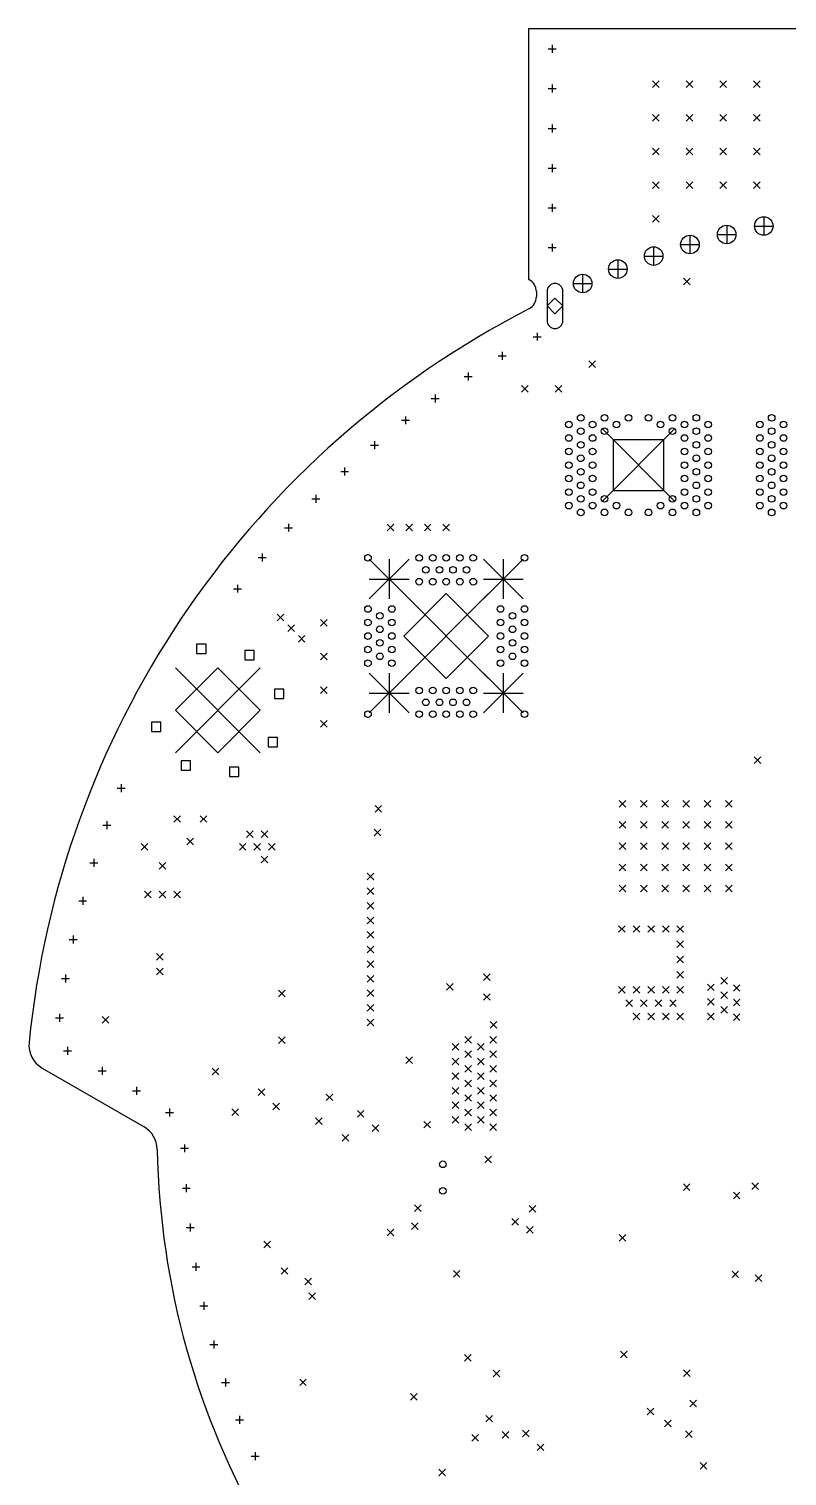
# Model space of a CAD drawing. Extents: x -2 to 70, y -33 to 77.
# Drawn here: x 0.2 to 28.8, y 22.1 to 76.7 of the extents above; entities that cross this region are included whole.
import ezdxf

# ---------------------------------------------------------------- set-up
doc = ezdxf.new("R2010")
doc.units = 0
doc.layers.add('BLACK', color=7, linetype='CONTINUOUS')

msp = doc.modelspace()

# ---------------------------------------------------------------- linework, layer by layer
at = {"layer": 'BLACK', "linetype": 'CONTINUOUS'}
for p, q in [((51.0004, 76.6999), (19.0004, 76.6999)), ((19.0004, 76.6999), (19.0004, 67.2558)), ((19.75, 75.95), (20.05, 75.95)), ((19.9, 76.1), (19.9, 75.8)), ((19.75, 74.45), (20.05, 74.45)), ((19.9, 74.6), (19.9, 74.3)), ((23.6754, 74.7449), (23.9254, 74.4949)), ((23.9254, 74.7449), (23.6754, 74.4949)), ((24.9454, 74.7449), (25.1954, 74.4949)), ((25.1954, 74.7449), (24.9454, 74.4949)), ((26.2154, 74.7449), (26.4654, 74.4949)), ((26.4654, 74.7449), (26.2154, 74.4949)), ((27.4854, 74.7449), (27.7354, 74.4949)), ((27.7354, 74.7449), (27.4854, 74.4949)), ((23.6754, 73.4749), (23.9254, 73.2249)), ((23.9254, 73.4749), (23.6754, 73.2249)), ((24.9454, 73.4749), (25.1954, 73.2249)), ((25.1954, 73.4749), (24.9454, 73.2249)), ((26.2154, 73.4749), (26.4654, 73.2249)), ((26.4654, 73.4749), (26.2154, 73.2249)), ((27.4854, 73.4749), (27.7354, 73.2249)), ((27.7354, 73.4749), (27.4854, 73.2249)), ((19.75, 72.95), (20.05, 72.95)), ((19.9, 73.1), (19.9, 72.8)), ((23.6754, 72.2049), (23.9254, 71.9549)), ((23.9254, 72.2049), (23.6754, 71.9549)), ((24.9454, 72.2049), (25.1954, 71.9549)), ((25.1954, 72.2049), (24.9454, 71.9549)), ((26.2154, 72.2049), (26.4654, 71.9549)), ((26.4654, 72.2049), (26.2154, 71.9549)), ((27.4854, 72.2049), (27.7354, 71.9549)), ((27.7354, 72.2049), (27.4854, 71.9549)), ((19.9, 71.6), (19.9, 71.3)), ((19.75, 71.45), (20.05, 71.45)), ((23.6754, 70.9349), (23.9254, 70.6849)), ((23.9254, 70.9349), (23.6754, 70.6849)), ((24.9454, 70.9349), (25.1954, 70.6849)), ((25.1954, 70.9349), (24.9454, 70.6849)), ((26.2154, 70.9349), (26.4654, 70.6849)), ((26.4654, 70.9349), (26.2154, 70.6849)), ((27.4854, 70.9349), (27.7354, 70.6849)), ((27.7354, 70.9349), (27.4854, 70.6849)), ((19.75, 69.95), (20.05, 69.95)), ((19.9, 70.1), (19.9, 69.8)), ((23.6754, 69.6649), (23.9254, 69.4149)), ((23.9254, 69.6649), (23.6754, 69.4149)), ((27.8729, 69.6165), (27.8729, 68.9165)), ((25.0892, 68.9173), (25.0892, 68.2173)), ((26.1239, 68.9454), (26.8239, 68.9454)), ((26.4739, 69.2954), (26.4739, 68.5954)), ((27.5229, 69.2665), (28.2229, 69.2665)), ((19.75, 68.45), (20.05, 68.45)), ((19.9, 68.6), (19.9, 68.3)), ((23.7211, 68.4826), (23.7211, 67.7826)), ((24.7392, 68.5673), (25.4392, 68.5673)), ((22.372, 67.9923), (22.372, 67.2923)), ((23.3711, 68.1326), (24.0711, 68.1326)), ((19.0004, 67.2558), (19.0365, 67.2365)), ((21.0442, 67.447), (21.0442, 66.747)), ((22.022, 67.6423), (22.722, 67.6423)), ((24.85, 67.3), (25.1, 67.05)), ((25.1, 67.3), (24.85, 67.05)), ((19.3004, 66.7958), (19.3004, 66.5945)), ((19.7004, 66.7999), (19.7004, 65.6999)), ((20.3004, 65.6999), (20.3004, 66.7999)), ((20.6942, 67.097), (21.3942, 67.097)), ((19.0365, 66.1538), (18.4726, 65.8517)), ((20.0004, 66.5499), (19.7004, 66.2499)), ((19.7004, 66.2499), (20.0004, 65.9499)), ((20.3004, 66.2499), (20.0004, 66.5499)), ((20.0004, 65.9499), (20.3004, 66.2499)), ((19.175, 65.0924), (19.475, 65.0924)), ((19.325, 65.2424), (19.325, 64.9424)), ((18.0104, 64.5205), (18.0104, 64.2205)), ((17.8604, 64.3705), (18.1604, 64.3705)), ((21.275, 64.175), (21.525, 63.925)), ((21.525, 64.175), (21.275, 63.925)), ((16.5788, 63.5911), (16.8788, 63.5911)), ((16.7288, 63.7411), (16.7288, 63.4411)), ((15.483, 62.906), (15.483, 62.606)), ((18.735, 63.255), (18.985, 63.005)), ((18.985, 63.255), (18.735, 63.005)), ((20.005, 63.255), (20.255, 63.005)), ((20.255, 63.255), (20.005, 63.005)), ((15.333, 62.756), (15.633, 62.756)), ((14.2188, 61.9368), (14.5188, 61.9368)), ((14.3688, 62.0868), (14.3688, 61.7868)), ((13.1984, 61.1488), (13.1984, 60.8488)), ((21.8004, 61.5999), (24.5004, 58.8999)), ((24.5004, 61.5999), (21.8004, 58.8999)), ((24.105, 61.2045), (22.1958, 61.2045)), ((22.1958, 61.2045), (22.1958, 59.2953)), ((24.105, 59.2953), (24.105, 61.2045)), ((13.0484, 60.9988), (13.3484, 60.9988)), ((12.0706, 60.16), (12.0706, 59.86)), ((11.9206, 60.01), (12.2206, 60.01)), ((10.8376, 58.9723), (11.1376, 58.9723)), ((10.9876, 59.1223), (10.9876, 58.8223)), ((22.1958, 59.2953), (24.105, 59.2953)), ((9.80147, 57.8879), (10.1015, 57.8879)), ((9.95147, 58.0379), (9.95147, 57.7379)), ((13.675, 58.025), (13.925, 57.775)), ((13.925, 58.025), (13.675, 57.775)), ((14.375, 58.025), (14.625, 57.775)), ((14.625, 58.025), (14.375, 57.775)), ((15.075, 58.025), (15.325, 57.775)), ((15.325, 58.025), (15.075, 57.775)), ((15.775, 58.025), (16.025, 57.775)), ((16.025, 58.025), (15.775, 57.775)), ((8.96425, 56.9087), (8.96425, 56.6087)), ((8.81424, 56.7587), (9.11425, 56.7587)), ((13.0004, 56.6999), (14.5004, 55.1999)), ((14.5004, 56.6999), (13.0004, 55.1999)), ((13.7504, 56.6999), (13.7504, 55.1999)), ((17.3004, 56.6999), (18.8004, 55.1999)), ((18.8004, 56.6999), (17.3004, 55.1999)), ((18.0504, 56.6999), (18.0504, 55.1999)), ((8.02785, 55.7371), (8.02785, 55.4371)), ((13.0004, 55.9499), (14.5004, 55.9499)), ((17.3004, 55.9499), (18.8004, 55.9499)), ((7.87785, 55.5871), (8.17785, 55.5871)), ((14.3004, 55.3999), (17.5004, 52.1999)), ((17.5004, 55.3999), (14.3004, 52.1999)), ((15.9004, 55.3999), (14.3004, 53.7999)), ((17.5004, 53.7999), (15.9004, 55.3999)), ((9.525, 54.625), (9.775, 54.375)), ((9.775, 54.625), (9.525, 54.375)), ((9.925, 54.225), (10.175, 53.975)), ((10.175, 54.225), (9.925, 53.975)), ((11.1554, 54.4249), (11.4054, 54.1749)), ((11.4054, 54.4249), (11.1554, 54.1749)), ((6.8432, 53.4949), (6.48964, 53.4949)), ((6.48964, 53.4949), (6.48964, 53.1413)), ((6.8432, 53.1413), (6.8432, 53.4949)), ((10.325, 53.825), (10.575, 53.575)), ((10.575, 53.825), (10.325, 53.575)), ((14.3004, 53.7999), (15.9004, 52.1999)), ((15.9004, 52.1999), (17.5004, 53.7999)), ((6.48964, 53.1413), (6.8432, 53.1413)), ((8.66437, 53.2551), (8.31081, 53.2551)), ((8.31081, 53.2551), (8.31081, 52.9016)), ((8.66437, 52.9016), (8.66437, 53.2551)), ((11.1554, 53.1549), (11.4054, 52.9049)), ((11.4054, 53.1549), (11.1554, 52.9049)), ((5.68759, 52.5999), (8.88759, 49.3999)), ((8.88759, 52.5999), (5.68759, 49.3999)), ((7.28759, 52.5999), (5.68759, 50.9999)), ((8.88759, 50.9999), (7.28759, 52.5999)), ((8.31081, 52.9016), (8.66437, 52.9016)), ((11.1554, 51.8849), (11.4054, 51.6349)), ((11.4054, 51.8849), (11.1554, 51.6349)), ((13.0004, 52.3999), (14.5004, 50.8999)), ((14.5004, 52.3999), (13.0004, 50.8999)), ((13.7504, 52.3999), (13.7504, 50.8999)), ((17.3004, 52.3999), (18.8004, 50.8999)), ((18.8004, 52.3999), (17.3004, 50.8999)), ((18.0504, 52.3999), (18.0504, 50.8999)), ((9.78259, 51.7978), (9.42903, 51.7978)), ((9.42903, 51.7978), (9.42903, 51.4443)), ((9.42903, 51.4443), (9.78259, 51.4443)), ((9.78259, 51.4443), (9.78259, 51.7978)), ((13.0004, 51.6499), (14.5004, 51.6499)), ((17.3004, 51.6499), (18.8004, 51.6499)), ((5.68759, 50.9999), (7.28759, 49.3999)), ((7.28759, 49.3999), (8.88759, 50.9999)), ((5.14614, 50.5555), (4.79259, 50.5555)), ((4.79259, 50.5555), (4.79259, 50.202)), ((5.14614, 50.202), (5.14614, 50.5555)), ((11.1554, 50.6149), (11.4054, 50.3649)), ((11.4054, 50.6149), (11.1554, 50.3649)), ((4.79259, 50.202), (5.14614, 50.202)), ((9.54283, 49.9767), (9.18927, 49.9767)), ((9.18927, 49.9767), (9.18927, 49.6231)), ((9.54283, 49.6231), (9.54283, 49.9767)), ((9.18927, 49.6231), (9.54283, 49.6231)), ((27.515, 49.245), (27.765, 48.995)), ((27.765, 49.245), (27.515, 48.995)), ((6.26437, 49.0982), (5.91081, 49.0982)), ((5.91081, 49.0982), (5.91081, 48.7447)), ((5.91081, 48.7447), (6.26437, 48.7447)), ((6.26437, 48.7447), (6.26437, 49.0982)), ((8.08553, 48.8585), (7.73198, 48.8585)), ((7.73198, 48.8585), (7.73198, 48.5049)), ((8.08553, 48.5049), (8.08553, 48.8585)), ((3.49514, 48.0653), (3.79514, 48.0653)), ((3.64514, 48.2153), (3.64514, 47.9153)), ((7.73198, 48.5049), (8.08553, 48.5049)), ((22.4254, 47.5999), (22.6754, 47.3499)), ((22.6754, 47.5999), (22.4254, 47.3499)), ((23.2254, 47.5999), (23.4754, 47.3499)), ((23.4754, 47.5999), (23.2254, 47.3499)), ((24.0254, 47.5999), (24.2754, 47.3499)), ((24.2754, 47.5999), (24.0254, 47.3499)), ((24.8254, 47.5999), (25.0754, 47.3499)), ((25.0754, 47.5999), (24.8254, 47.3499)), ((25.6254, 47.5999), (25.8754, 47.3499)), ((25.8754, 47.5999), (25.6254, 47.3499)), ((26.4254, 47.5999), (26.6754, 47.3499)), ((26.6754, 47.5999), (26.4254, 47.3499)), ((5.6254, 47.0249), (5.8754, 46.7749)), ((5.8754, 47.0249), (5.6254, 46.7749)), ((6.6254, 47.0249), (6.8754, 46.7749)), ((6.8754, 47.0249), (6.6254, 46.7749)), ((13.215, 47.405), (13.465, 47.155)), ((13.465, 47.405), (13.215, 47.155)), ((2.94864, 46.6685), (3.24864, 46.6685)), ((3.09864, 46.8185), (3.09864, 46.5185)), ((8.3754, 46.4499), (8.6254, 46.1999)), ((8.6254, 46.4499), (8.3754, 46.1999)), ((8.9254, 46.4499), (9.1754, 46.1999)), ((9.1754, 46.4499), (8.9254, 46.1999)), ((13.185, 46.515), (13.435, 46.265)), ((13.435, 46.515), (13.185, 46.265)), ((22.4254, 46.7999), (22.6754, 46.5499)), ((22.6754, 46.7999), (22.4254, 46.5499)), ((23.2254, 46.7999), (23.4754, 46.5499)), ((23.4754, 46.7999), (23.2254, 46.5499)), ((24.0254, 46.7999), (24.2754, 46.5499)), ((24.2754, 46.7999), (24.0254, 46.5499)), ((24.8254, 46.7999), (25.0754, 46.5499)), ((25.0754, 46.7999), (24.8254, 46.5499)), ((25.6254, 46.7999), (25.8754, 46.5499)), ((25.8754, 46.7999), (25.6254, 46.5499)), ((26.4254, 46.7999), (26.6754, 46.5499)), ((26.6754, 46.7999), (26.4254, 46.5499)), ((4.4004, 45.9749), (4.6504, 45.7249)), ((4.6504, 45.9749), (4.4004, 45.7249)), ((6.1254, 46.1749), (6.3754, 45.9249)), ((6.3754, 46.1749), (6.1254, 45.9249)), ((8.1004, 45.9749), (8.3504, 45.7249)), ((8.3504, 45.9749), (8.1004, 45.7249)), ((8.6504, 45.9749), (8.9004, 45.7249)), ((8.9004, 45.9749), (8.6504, 45.7249)), ((9.2004, 45.9749), (9.4504, 45.7249)), ((9.4504, 45.9749), (9.2004, 45.7249)), ((22.4254, 45.9999), (22.6754, 45.7499)), ((22.6754, 45.9999), (22.4254, 45.7499)), ((23.2254, 45.9999), (23.4754, 45.7499)), ((23.4754, 45.9999), (23.2254, 45.7499)), ((24.0254, 45.9999), (24.2754, 45.7499)), ((24.2754, 45.9999), (24.0254, 45.7499)), ((24.8254, 45.9999), (25.0754, 45.7499)), ((25.0754, 45.9999), (24.8254, 45.7499)), ((25.6254, 45.9999), (25.8754, 45.7499)), ((25.8754, 45.9999), (25.6254, 45.7499)), ((26.4254, 45.9999), (26.6754, 45.7499)), ((26.6754, 45.9999), (26.4254, 45.7499)), ((2.61437, 45.3989), (2.61437, 45.0989)), ((8.9254, 45.4999), (9.1754, 45.2499)), ((9.1754, 45.4999), (8.9254, 45.2499)), ((2.46437, 45.2489), (2.76437, 45.2489)), ((5.075, 45.255), (5.325, 45.005)), ((5.325, 45.255), (5.075, 45.005)), ((12.9254, 44.8499), (13.1754, 44.5999)), ((13.1754, 44.8499), (12.9254, 44.5999)), ((22.4254, 45.1999), (22.6754, 44.9499)), ((22.6754, 45.1999), (22.4254, 44.9499)), ((23.2254, 45.1999), (23.4754, 44.9499)), ((23.4754, 45.1999), (23.2254, 44.9499)), ((24.0254, 45.1999), (24.2754, 44.9499)), ((24.2754, 45.1999), (24.0254, 44.9499)), ((24.8254, 45.1999), (25.0754, 44.9499)), ((25.0754, 45.1999), (24.8254, 44.9499)), ((25.6254, 45.1999), (25.8754, 44.9499)), ((25.8754, 45.1999), (25.6254, 44.9499)), ((26.4254, 45.1999), (26.6754, 44.9499)), ((26.6754, 45.1999), (26.4254, 44.9499)), ((12.9254, 44.2999), (13.1754, 44.0499)), ((13.1754, 44.2999), (12.9254, 44.0499)), ((22.4254, 44.3999), (22.6754, 44.1499)), ((22.6754, 44.3999), (22.4254, 44.1499)), ((23.2254, 44.3999), (23.4754, 44.1499)), ((23.4754, 44.3999), (23.2254, 44.1499)), ((24.0254, 44.3999), (24.2754, 44.1499)), ((24.2754, 44.3999), (24.0254, 44.1499)), ((24.8254, 44.3999), (25.0754, 44.1499)), ((25.0754, 44.3999), (24.8254, 44.1499)), ((25.6254, 44.3999), (25.8754, 44.1499)), ((25.8754, 44.3999), (25.6254, 44.1499)), ((26.4254, 44.3999), (26.6754, 44.1499)), ((26.6754, 44.3999), (26.4254, 44.1499)), ((2.04328, 43.8094), (2.34328, 43.8094)), ((2.19328, 43.9594), (2.19328, 43.6594)), ((4.5254, 44.1749), (4.7754, 43.9249)), ((4.7754, 44.1749), (4.5254, 43.9249)), ((5.0754, 44.1749), (5.3254, 43.9249)), ((5.3254, 44.1749), (5.0754, 43.9249)), ((5.6254, 44.1749), (5.8754, 43.9249)), ((5.8754, 44.1749), (5.6254, 43.9249)), ((12.9254, 43.7499), (13.1754, 43.4999)), ((13.1754, 43.7499), (12.9254, 43.4999)), ((12.9254, 43.1999), (13.1754, 42.9499)), ((13.1754, 43.1999), (12.9254, 42.9499)), ((12.9254, 42.6499), (13.1754, 42.3999)), ((13.1754, 42.6499), (12.9254, 42.3999)), ((22.4004, 42.8749), (22.6504, 42.6249)), ((22.6504, 42.8749), (22.4004, 42.6249)), ((22.9504, 42.8749), (23.2004, 42.6249)), ((23.2004, 42.8749), (22.9504, 42.6249)), ((23.5004, 42.8749), (23.7504, 42.6249)), ((23.7504, 42.8749), (23.5004, 42.6249)), ((24.0504, 42.8749), (24.3004, 42.6249)), ((24.3004, 42.8749), (24.0504, 42.6249)), ((24.6004, 42.8749), (24.8504, 42.6249)), ((24.8504, 42.8749), (24.6004, 42.6249)), ((1.68617, 42.3526), (1.98617, 42.3526)), ((1.83617, 42.5026), (1.83617, 42.2026)), ((12.9254, 42.0999), (13.1754, 41.8499)), ((13.1754, 42.0999), (12.9254, 41.8499)), ((24.6004, 42.2999), (24.8504, 42.0499)), ((24.8504, 42.2999), (24.6004, 42.0499)), ((4.9754, 41.8249), (5.2254, 41.5749)), ((5.2254, 41.8249), (4.9754, 41.5749)), ((12.9254, 41.5499), (13.1754, 41.2999)), ((13.1754, 41.5499), (12.9254, 41.2999)), ((24.6004, 41.7249), (24.8504, 41.4749)), ((24.8504, 41.7249), (24.6004, 41.4749)), ((1.54376, 41.0315), (1.54376, 40.7315)), ((4.9754, 41.2749), (5.2254, 41.0249)), ((5.2254, 41.2749), (4.9754, 41.0249)), ((12.9254, 40.9999), (13.1754, 40.7499)), ((13.1754, 40.9999), (12.9254, 40.7499)), ((17.31, 41.06), (17.56, 40.81)), ((17.56, 41.06), (17.31, 40.81)), ((24.6004, 41.1499), (24.8504, 40.8999)), ((24.8504, 41.1499), (24.6004, 40.8999)), ((1.39376, 40.8815), (1.69376, 40.8815)), ((9.5754, 40.4449), (9.8254, 40.1949)), ((9.8254, 40.4449), (9.5754, 40.1949)), ((12.9254, 40.4499), (13.1754, 40.1999)), ((13.1754, 40.4499), (12.9254, 40.1999)), ((15.91, 40.69), (16.16, 40.44)), ((16.16, 40.69), (15.91, 40.44)), ((22.4004, 40.5749), (22.6504, 40.3249)), ((22.6504, 40.5749), (22.4004, 40.3249)), ((22.9504, 40.5749), (23.2004, 40.3249)), ((23.2004, 40.5749), (22.9504, 40.3249)), ((23.5004, 40.5749), (23.7504, 40.3249)), ((23.7504, 40.5749), (23.5004, 40.3249)), ((24.0504, 40.5749), (24.3004, 40.3249)), ((24.3004, 40.5749), (24.0504, 40.3249)), ((24.6004, 40.5749), (24.8504, 40.3249)), ((24.8504, 40.5749), (24.6004, 40.3249)), ((25.7504, 40.6749), (26.0004, 40.4249)), ((26.0004, 40.6749), (25.7504, 40.4249)), ((26.2504, 40.9249), (26.5004, 40.6749)), ((26.5004, 40.9249), (26.2504, 40.6749)), ((26.7254, 40.6499), (26.9754, 40.3999)), ((26.9754, 40.6499), (26.7254, 40.3999)), ((12.9254, 39.8999), (13.1754, 39.6499)), ((13.1754, 39.8999), (12.9254, 39.6499)), ((17.31, 40.31), (17.56, 40.06)), ((17.56, 40.31), (17.31, 40.06)), ((22.6754, 40.0749), (22.9254, 39.8249)), ((22.9254, 40.0749), (22.6754, 39.8249)), ((23.2254, 40.0749), (23.4754, 39.8249)), ((23.4754, 40.0749), (23.2254, 39.8249)), ((23.7754, 40.0749), (24.0254, 39.8249)), ((24.0254, 40.0749), (23.7754, 39.8249)), ((24.3254, 40.0749), (24.5754, 39.8249)), ((24.5754, 40.0749), (24.3254, 39.8249)), ((25.7504, 40.1249), (26.0004, 39.8749)), ((26.0004, 40.1249), (25.7504, 39.8749)), ((26.2504, 40.3749), (26.5004, 40.1249)), ((26.5004, 40.3749), (26.2504, 40.1249)), ((26.7254, 40.0999), (26.9754, 39.8499)), ((26.9754, 40.0999), (26.7254, 39.8499)), ((1.16661, 39.399), (1.46661, 39.399)), ((1.31661, 39.549), (1.31661, 39.249)), ((2.9254, 39.4499), (3.1754, 39.1999)), ((3.1754, 39.4499), (2.9254, 39.1999)), ((12.9254, 39.3499), (13.1754, 39.0999)), ((13.1754, 39.3499), (12.9254, 39.0999)), ((22.9504, 39.5749), (23.2004, 39.3249)), ((23.2004, 39.5749), (22.9504, 39.3249)), ((23.5004, 39.5749), (23.7504, 39.3249)), ((23.7504, 39.5749), (23.5004, 39.3249)), ((24.0504, 39.5749), (24.3004, 39.3249)), ((24.3004, 39.5749), (24.0504, 39.3249)), ((24.6004, 39.5749), (24.8504, 39.3249)), ((24.8504, 39.5749), (24.6004, 39.3249)), ((25.7504, 39.5749), (26.0004, 39.3249)), ((26.0004, 39.5749), (25.7504, 39.3249)), ((26.2504, 39.8249), (26.5004, 39.5749)), ((26.5004, 39.8249), (26.2504, 39.5749)), ((26.7254, 39.5499), (26.9754, 39.2999)), ((26.9754, 39.5499), (26.7254, 39.2999)), ((17.555, 39.255), (17.805, 39.005)), ((17.805, 39.255), (17.555, 39.005)), ((1.62399, 38.3002), (1.62399, 38.0002)), ((9.5754, 38.6849), (9.8254, 38.4349)), ((9.8254, 38.6849), (9.5754, 38.4349)), ((16.1254, 38.4249), (16.3754, 38.1749)), ((16.3754, 38.4249), (16.1254, 38.1749)), ((16.6004, 38.6999), (16.8504, 38.4499)), ((16.8504, 38.6999), (16.6004, 38.4499)), ((17.0754, 38.4249), (17.3254, 38.1749)), ((17.3254, 38.4249), (17.0754, 38.1749)), ((17.5504, 38.6999), (17.8004, 38.4499)), ((17.8004, 38.6999), (17.5504, 38.4499)), ((1.47399, 38.1502), (1.77399, 38.1502)), ((14.3754, 37.9249), (14.6254, 37.6749)), ((14.6254, 37.9249), (14.3754, 37.6749)), ((16.1254, 37.8749), (16.3754, 37.6249)), ((16.3754, 37.8749), (16.1254, 37.6249)), ((16.6004, 38.1499), (16.8504, 37.8999)), ((16.8504, 38.1499), (16.6004, 37.8999)), ((17.0754, 37.8749), (17.3254, 37.6249)), ((17.3254, 37.8749), (17.0754, 37.6249)), ((17.5504, 38.1499), (17.8004, 37.8999)), ((17.8004, 38.1499), (17.5504, 37.8999)), ((0.66758, 37.5014), (4.50583, 35.2854)), ((2.77303, 37.4002), (3.07302, 37.4002)), ((2.92302, 37.5502), (2.92302, 37.2502)), ((7.0754, 37.5049), (7.3254, 37.2549)), ((7.3254, 37.5049), (7.0754, 37.2549)), ((16.1254, 37.3249), (16.3754, 37.0749)), ((16.3754, 37.3249), (16.1254, 37.0749)), ((16.6004, 37.5999), (16.8504, 37.3499)), ((16.8504, 37.5999), (16.6004, 37.3499)), ((17.0754, 37.3249), (17.3254, 37.0749)), ((17.3254, 37.3249), (17.0754, 37.0749)), ((17.5504, 37.5999), (17.8004, 37.3499)), ((17.8004, 37.5999), (17.5504, 37.3499)), ((4.07207, 36.6502), (4.37207, 36.6502)), ((4.22207, 36.8002), (4.22207, 36.5002)), ((8.8154, 36.7249), (9.0654, 36.4749)), ((9.0654, 36.7249), (8.8154, 36.4749)), ((16.1254, 36.7749), (16.3754, 36.5249)), ((16.3754, 36.7749), (16.1254, 36.5249)), ((16.6004, 37.0499), (16.8504, 36.7999)), ((16.8504, 37.0499), (16.6004, 36.7999)), ((17.0754, 36.7749), (17.3254, 36.5249)), ((17.3254, 36.7749), (17.0754, 36.5249)), ((17.5504, 37.0499), (17.8004, 36.7999)), ((17.8004, 37.0499), (17.5504, 36.7999)), ((9.3654, 36.1849), (9.6154, 35.9349)), ((9.6154, 36.1849), (9.3654, 35.9349)), ((11.3754, 36.5249), (11.6254, 36.2749)), ((11.6254, 36.5249), (11.3754, 36.2749)), ((16.1254, 36.2249), (16.3754, 35.9749)), ((16.3754, 36.2249), (16.1254, 35.9749)), ((16.6004, 36.4999), (16.8504, 36.2499)), ((16.8504, 36.4999), (16.6004, 36.2499)), ((17.0754, 36.2249), (17.3254, 35.9749)), ((17.3254, 36.2249), (17.0754, 35.9749)), ((17.5504, 36.4999), (17.8004, 36.2499)), ((17.8004, 36.4999), (17.5504, 36.2499)), ((5.32206, 35.8314), (5.62206, 35.8314)), ((5.47206, 35.9814), (5.47206, 35.6814)), ((7.8154, 35.9649), (8.0654, 35.7149)), ((8.0654, 35.9649), (7.8154, 35.7149)), ((10.9765, 35.6266), (11.2265, 35.3766)), ((11.2265, 35.6266), (10.9765, 35.3766)), ((12.5499, 35.8999), (12.7999, 35.6499)), ((12.7999, 35.8999), (12.5499, 35.6499)), ((15.0554, 35.4949), (15.3054, 35.2449)), ((15.3054, 35.4949), (15.0554, 35.2449)), ((16.1254, 35.6749), (16.3754, 35.4249)), ((16.3754, 35.6749), (16.1254, 35.4249)), ((16.6004, 35.9499), (16.8504, 35.6999)), ((16.8504, 35.9499), (16.6004, 35.6999)), ((17.0754, 35.6749), (17.3254, 35.4249)), ((17.3254, 35.6749), (17.0754, 35.4249)), ((17.5504, 35.9499), (17.8004, 35.6999)), ((17.8004, 35.9499), (17.5504, 35.6999)), ((11.9754, 34.9999), (12.2254, 34.7499)), ((12.2254, 34.9999), (11.9754, 34.7499)), ((13.1054, 35.3649), (13.3554, 35.1149)), ((13.3554, 35.3649), (13.1054, 35.1149)), ((16.6004, 35.3999), (16.8504, 35.1499)), ((16.8504, 35.3999), (16.6004, 35.1499)), ((17.5504, 35.3999), (17.8004, 35.1499)), ((17.8004, 35.3999), (17.5504, 35.1499)), ((5.88503, 34.477), (6.18503, 34.477)), ((6.03503, 34.627), (6.03503, 34.327)), ((17.3554, 34.1849), (17.6054, 33.9349)), ((17.6054, 34.1849), (17.3554, 33.9349)), ((5.95105, 32.9786), (6.25105, 32.9786)), ((6.10105, 33.1286), (6.10105, 32.8286)), ((24.8404, 33.1349), (25.0904, 32.8849)), ((25.0904, 33.1349), (24.8404, 32.8849)), ((26.7254, 32.8249), (26.9754, 32.5749)), ((26.9754, 32.8249), (26.7254, 32.5749)), ((27.4254, 33.1749), (27.6754, 32.9249)), ((27.6754, 33.1749), (27.4254, 32.9249)), ((14.7054, 32.3449), (14.9554, 32.0949)), ((14.9554, 32.3449), (14.7054, 32.0949)), ((19.0254, 32.3249), (19.2754, 32.0749)), ((19.2754, 32.3249), (19.0254, 32.0749)), ((14.5864, 31.6654), (14.8364, 31.4154)), ((14.8364, 31.6654), (14.5864, 31.4154)), ((18.3754, 31.8249), (18.6254, 31.5749)), ((18.6254, 31.8249), (18.3754, 31.5749)), ((6.09449, 31.4856), (6.39449, 31.4856)), ((6.24449, 31.6356), (6.24449, 31.3356)), ((13.6754, 31.4249), (13.9254, 31.1749)), ((13.9254, 31.4249), (13.6754, 31.1749)), ((18.9254, 31.5249), (19.1754, 31.2749)), ((19.1754, 31.5249), (18.9254, 31.2749)), ((22.4254, 31.2249), (22.6754, 30.9749)), ((22.6754, 31.2249), (22.4254, 30.9749)), ((9.0254, 30.9749), (9.2754, 30.7249)), ((9.2754, 30.9749), (9.0254, 30.7249)), ((6.46506, 30.1521), (6.46506, 29.8521)), ((6.31506, 30.0021), (6.61506, 30.0021)), ((9.6754, 29.9749), (9.9254, 29.7249)), ((9.9254, 29.9749), (9.6754, 29.7249)), ((10.575, 29.575), (10.825, 29.325)), ((10.825, 29.575), (10.575, 29.325)), ((16.1684, 29.8645), (16.4184, 29.6145)), ((16.4184, 29.8645), (16.1684, 29.6145)), ((26.6754, 29.8499), (26.9254, 29.5999)), ((26.9254, 29.8499), (26.6754, 29.5999)), ((27.5454, 29.7049), (27.7954, 29.4549)), ((27.7954, 29.7049), (27.5454, 29.4549)), ((10.7254, 29.0249), (10.9754, 28.7749)), ((10.9754, 29.0249), (10.7254, 28.7749)), ((6.61217, 28.532), (6.91217, 28.532)), ((6.76217, 28.682), (6.76217, 28.382)), ((6.98502, 27.0792), (7.28502, 27.0792)), ((7.13502, 27.2292), (7.13502, 26.9292)), ((22.4754, 26.8249), (22.7254, 26.5749)), ((22.7254, 26.8249), (22.4754, 26.5749)), ((16.5864, 26.6995), (16.8364, 26.4495)), ((16.8364, 26.6995), (16.5864, 26.4495)), ((7.5826, 25.7977), (7.5826, 25.4977)), ((10.3754, 25.7749), (10.6254, 25.5249)), ((10.6254, 25.7749), (10.3754, 25.5249)), ((17.6754, 26.1049), (17.9254, 25.8549)), ((17.9254, 26.1049), (17.6754, 25.8549)), ((24.85, 26.125), (25.1, 25.875)), ((25.1, 26.125), (24.85, 25.875)), ((7.4326, 25.6477), (7.7326, 25.6477)), ((14.5504, 25.2249), (14.8004, 24.9749)), ((14.8004, 25.2249), (14.5504, 24.9749)), ((23.4754, 24.6749), (23.7254, 24.4249)), ((23.7254, 24.6749), (23.4754, 24.4249)), ((25.0816, 24.9811), (25.3316, 24.7311)), ((25.3316, 24.9811), (25.0816, 24.7311)), ((7.95372, 24.2414), (8.25372, 24.2414)), ((8.10372, 24.3914), (8.10372, 24.0914)), ((17.3954, 24.4049), (17.6454, 24.1549)), ((17.6454, 24.4049), (17.3954, 24.1549)), ((24.1254, 24.2249), (24.3754, 23.9749)), ((24.3754, 24.2249), (24.1254, 23.9749)), ((16.8654, 23.6849), (17.1154, 23.4349)), ((17.1154, 23.6849), (16.8654, 23.4349)), ((18.0054, 23.7949), (18.2554, 23.5449)), ((18.2554, 23.7949), (18.0054, 23.5449)), ((18.7754, 23.8499), (19.0254, 23.5999)), ((19.0254, 23.8499), (18.7754, 23.5999)), ((24.9254, 23.8178), (25.1754, 23.5678)), ((25.1754, 23.8178), (24.9254, 23.5678)), ((8.69698, 23.0138), (8.69698, 22.7138)), ((19.3249, 23.3244), (19.5749, 23.0744)), ((19.5749, 23.3244), (19.3249, 23.0744)), ((8.54697, 22.8638), (8.84698, 22.8638)), ((25.4754, 22.6249), (25.7254, 22.3749)), ((25.7254, 22.6249), (25.4754, 22.3749)), ((15.6254, 22.3749), (15.8754, 22.1249)), ((15.8754, 22.3749), (15.6254, 22.1249))]:
    msp.add_line(p, q, dxfattribs=at)
at = {"layer": 'BLACK'}
for centre, radius in [((27.8729, 69.2665), 0.35), ((25.0892, 68.5673), 0.35), ((26.4739, 68.9454), 0.35), ((23.7211, 68.1326), 0.35), ((22.372, 67.6423), 0.35), ((21.0442, 67.097), 0.35), ((20.5204, 61.7799), 0.125), ((20.9704, 62.0349), 0.125), ((21.4204, 61.7799), 0.125), ((21.8704, 62.0349), 0.125), ((22.3204, 61.7799), 0.125), ((22.7704, 62.0349), 0.125), ((23.5304, 62.0349), 0.125), ((23.9804, 61.7799), 0.125), ((24.4304, 62.0349), 0.125), ((24.8804, 61.7799), 0.125), ((25.3304, 62.0349), 0.125), ((25.7804, 61.7799), 0.125), ((27.7204, 61.7799), 0.125), ((28.1704, 62.0349), 0.125), ((28.6204, 61.7799), 0.125), ((20.5204, 61.2699), 0.125), ((20.9704, 61.5249), 0.125), ((20.9704, 61.0149), 0.125), ((21.4204, 61.2699), 0.125), ((21.8704, 61.5249), 0.125), ((24.4304, 61.5249), 0.125), ((24.8804, 61.2699), 0.125), ((25.3304, 61.5249), 0.125), ((25.3304, 61.0149), 0.125), ((25.7804, 61.2699), 0.125), ((27.7204, 61.2699), 0.125), ((28.1704, 61.5249), 0.125), ((28.1704, 61.0149), 0.125), ((28.6204, 61.2699), 0.125), ((20.5204, 60.7599), 0.125), ((20.9704, 60.5049), 0.125), ((21.4204, 60.7599), 0.125), ((24.8804, 60.7599), 0.125), ((25.3304, 60.5049), 0.125), ((25.7804, 60.7599), 0.125), ((27.7204, 60.7599), 0.125), ((28.1704, 60.5049), 0.125), ((28.6204, 60.7599), 0.125), ((20.5204, 60.2499), 0.125), ((20.9704, 59.9949), 0.125), ((21.4204, 60.2499), 0.125), ((24.8804, 60.2499), 0.125), ((25.3304, 59.9949), 0.125), ((25.7804, 60.2499), 0.125), ((27.7204, 60.2499), 0.125), ((28.1704, 59.9949), 0.125), ((28.6204, 60.2499), 0.125), ((20.5204, 59.7399), 0.125), ((20.9704, 59.4849), 0.125), ((21.4204, 59.7399), 0.125), ((24.8804, 59.7399), 0.125), ((25.3304, 59.4849), 0.125), ((25.7804, 59.7399), 0.125), ((27.7204, 59.7399), 0.125), ((28.1704, 59.4849), 0.125), ((28.6204, 59.7399), 0.125), ((20.5204, 59.2299), 0.125), ((20.9704, 58.9749), 0.125), ((21.4204, 59.2299), 0.125), ((21.8704, 58.9749), 0.125), ((24.4304, 58.9749), 0.125), ((24.8804, 59.2299), 0.125), ((25.3304, 58.9749), 0.125), ((25.7804, 59.2299), 0.125), ((27.7204, 59.2299), 0.125), ((28.1704, 58.9749), 0.125), ((28.6204, 59.2299), 0.125), ((20.5204, 58.7199), 0.125), ((20.9704, 58.4649), 0.125), ((21.4204, 58.7199), 0.125), ((21.8704, 58.4649), 0.125), ((22.3204, 58.7199), 0.125), ((22.7704, 58.4649), 0.125), ((23.5304, 58.4649), 0.125), ((23.9804, 58.7199), 0.125), ((24.4304, 58.4649), 0.125), ((24.8804, 58.7199), 0.125), ((25.3304, 58.4649), 0.125), ((25.7804, 58.7199), 0.125), ((27.7204, 58.7199), 0.125), ((28.1704, 58.4649), 0.125), ((28.6204, 58.7199), 0.125), ((12.9504, 56.7499), 0.125), ((14.8804, 56.7499), 0.125), ((15.3904, 56.7499), 0.125), ((15.9004, 56.7499), 0.125), ((16.4104, 56.7499), 0.125), ((16.9204, 56.7499), 0.125), ((18.8504, 56.7499), 0.125), ((15.1354, 56.2999), 0.125), ((15.6454, 56.2999), 0.125), ((16.1554, 56.2999), 0.125), ((16.6654, 56.2999), 0.125), ((14.8804, 55.8499), 0.125), ((15.3904, 55.8499), 0.125), ((15.9004, 55.8499), 0.125), ((16.4104, 55.8499), 0.125), ((16.9204, 55.8499), 0.125), ((12.9504, 54.8199), 0.125), ((13.4004, 54.5649), 0.125), ((13.8504, 54.8199), 0.125), ((17.9504, 54.8199), 0.125), ((18.4004, 54.5649), 0.125), ((18.8504, 54.8199), 0.125), ((12.9504, 54.3099), 0.125), ((13.4004, 54.0549), 0.125), ((13.8504, 54.3099), 0.125), ((17.9504, 54.3099), 0.125), ((18.4004, 54.0549), 0.125), ((18.8504, 54.3099), 0.125), ((12.9504, 53.7999), 0.125), ((13.4004, 53.5449), 0.125), ((13.8504, 53.7999), 0.125), ((17.9504, 53.7999), 0.125), ((18.4004, 53.5449), 0.125), ((18.8504, 53.7999), 0.125), ((12.9504, 53.2899), 0.125), ((13.4004, 53.0349), 0.125), ((13.8504, 53.2899), 0.125), ((17.9504, 53.2899), 0.125), ((18.4004, 53.0349), 0.125), ((18.8504, 53.2899), 0.125), ((12.9504, 52.7799), 0.125), ((13.8504, 52.7799), 0.125), ((17.9504, 52.7799), 0.125), ((18.8504, 52.7799), 0.125), ((14.8804, 51.7499), 0.125), ((15.3904, 51.7499), 0.125), ((15.9004, 51.7499), 0.125), ((16.4104, 51.7499), 0.125), ((16.9204, 51.7499), 0.125), ((15.1354, 51.2999), 0.125), ((15.6454, 51.2999), 0.125), ((16.1554, 51.2999), 0.125), ((16.6654, 51.2999), 0.125), ((12.9504, 50.8499), 0.125), ((14.8804, 50.8499), 0.125), ((15.3904, 50.8499), 0.125), ((15.9004, 50.8499), 0.125), ((16.4104, 50.8499), 0.125), ((16.9204, 50.8499), 0.125), ((18.8504, 50.8499), 0.125), ((15.7754, 33.8749), 0.125), ((15.7754, 32.8749), 0.125)]:
    msp.add_circle(centre, radius, dxfattribs=at)
for centre, radius, start, end in [((18.8003, 66.7957), 0.5001, 0.007332, 61.8143), ((18.8004, 66.5945), 0.5, -61.821, 0.000344), ((20.0004, 66.7999), 0.3, 360, 540), ((35.0004, 34.9999), 35, 118.179, 174.316), ((20.0004, 65.6999), 0.3, 180, 360), ((1.1676, 38.3675), 1.00003, -185.683, -120), ((4.0058, 34.4194), 1.00002, 1.0734, 59.9985), ((35.0004, 34.9999), 30, -178.927, -121.073)]:
    msp.add_arc(centre, radius, start, end, dxfattribs=at)

doc.saveas('drawing.dxf')
